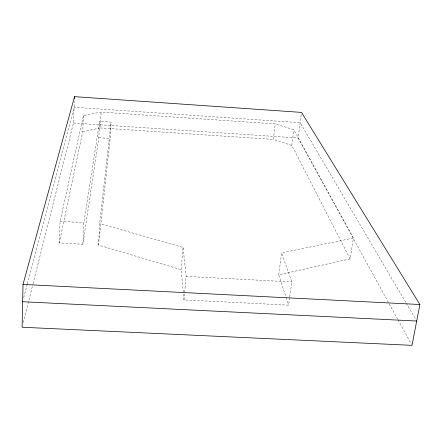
<?xml version="1.0" encoding="UTF-8"?>
<svg xmlns="http://www.w3.org/2000/svg" width="442" height="442" viewBox="0 0 442 442"><rect width="100%" height="100%" fill="white"/><g stroke="black" fill="none" stroke-linecap="round" stroke-linejoin="round"><path stroke-width="0.33" stroke-dasharray="2.21 1.66" d="M289.654 297.626L288.626 305.14L183.994 299.914L181.115 269.659L98.538 245.095L110.202 138.451L111.108 122.125L99.643 121.351L98.815 137.711L82.881 244.238L59.3 242.94L60.084 221.326L83.444 115.495L101.085 112.086L275.25 123.931L293.853 129.71L353.467 238.05L350.125 258.907L278.764 274.825L285.902 296.753M33.045 283.714L73.466 123.009L74.339 101.295M59.3 242.94L82.731 131.628L83.444 115.495M82.881 244.238L83.881 222.68L99.643 121.351M82.731 131.628L100.279 127.942L101.085 112.086M98.538 245.095L99.677 223.58L111.108 122.125M181.115 269.659L183.082 247.459L99.677 223.58M183.994 299.914L186.137 276.394L183.082 247.459M350.125 258.907L291.825 145.424L273.371 139.44L275.25 123.931M291.825 145.424L293.853 129.71M278.764 274.825L281.631 252.89L353.467 238.05M397.723 319.351L298.129 138.009L301.405 113.041M289.748 296.941L291.803 281.919L281.631 252.89M23.277 322.549L32.879 284.383M23.702 297.742L27.227 284.421M27.404 283.753L74.101 107.262L300.14 122.705L405.889 302.615M186.137 276.394L291.803 281.919M60.084 221.326L83.881 222.68M98.815 137.711L110.202 138.451M73.466 123.009L298.129 138.009M100.279 127.942L273.371 139.44M406.237 303.212L416.01 319.837M398.054 319.958L411.336 344.136M286.112 297.4L288.626 305.14"/><path stroke-width="0.66" d="M23.017 284.421L22.1 327.235L411.999 345.346L419.9 304.516L301.494 112.395L74.527 96.654L23.017 284.421L419.9 304.516M74.449 98.643L74.527 96.654M22.647 301.737L416.707 321.025"/></g></svg>
